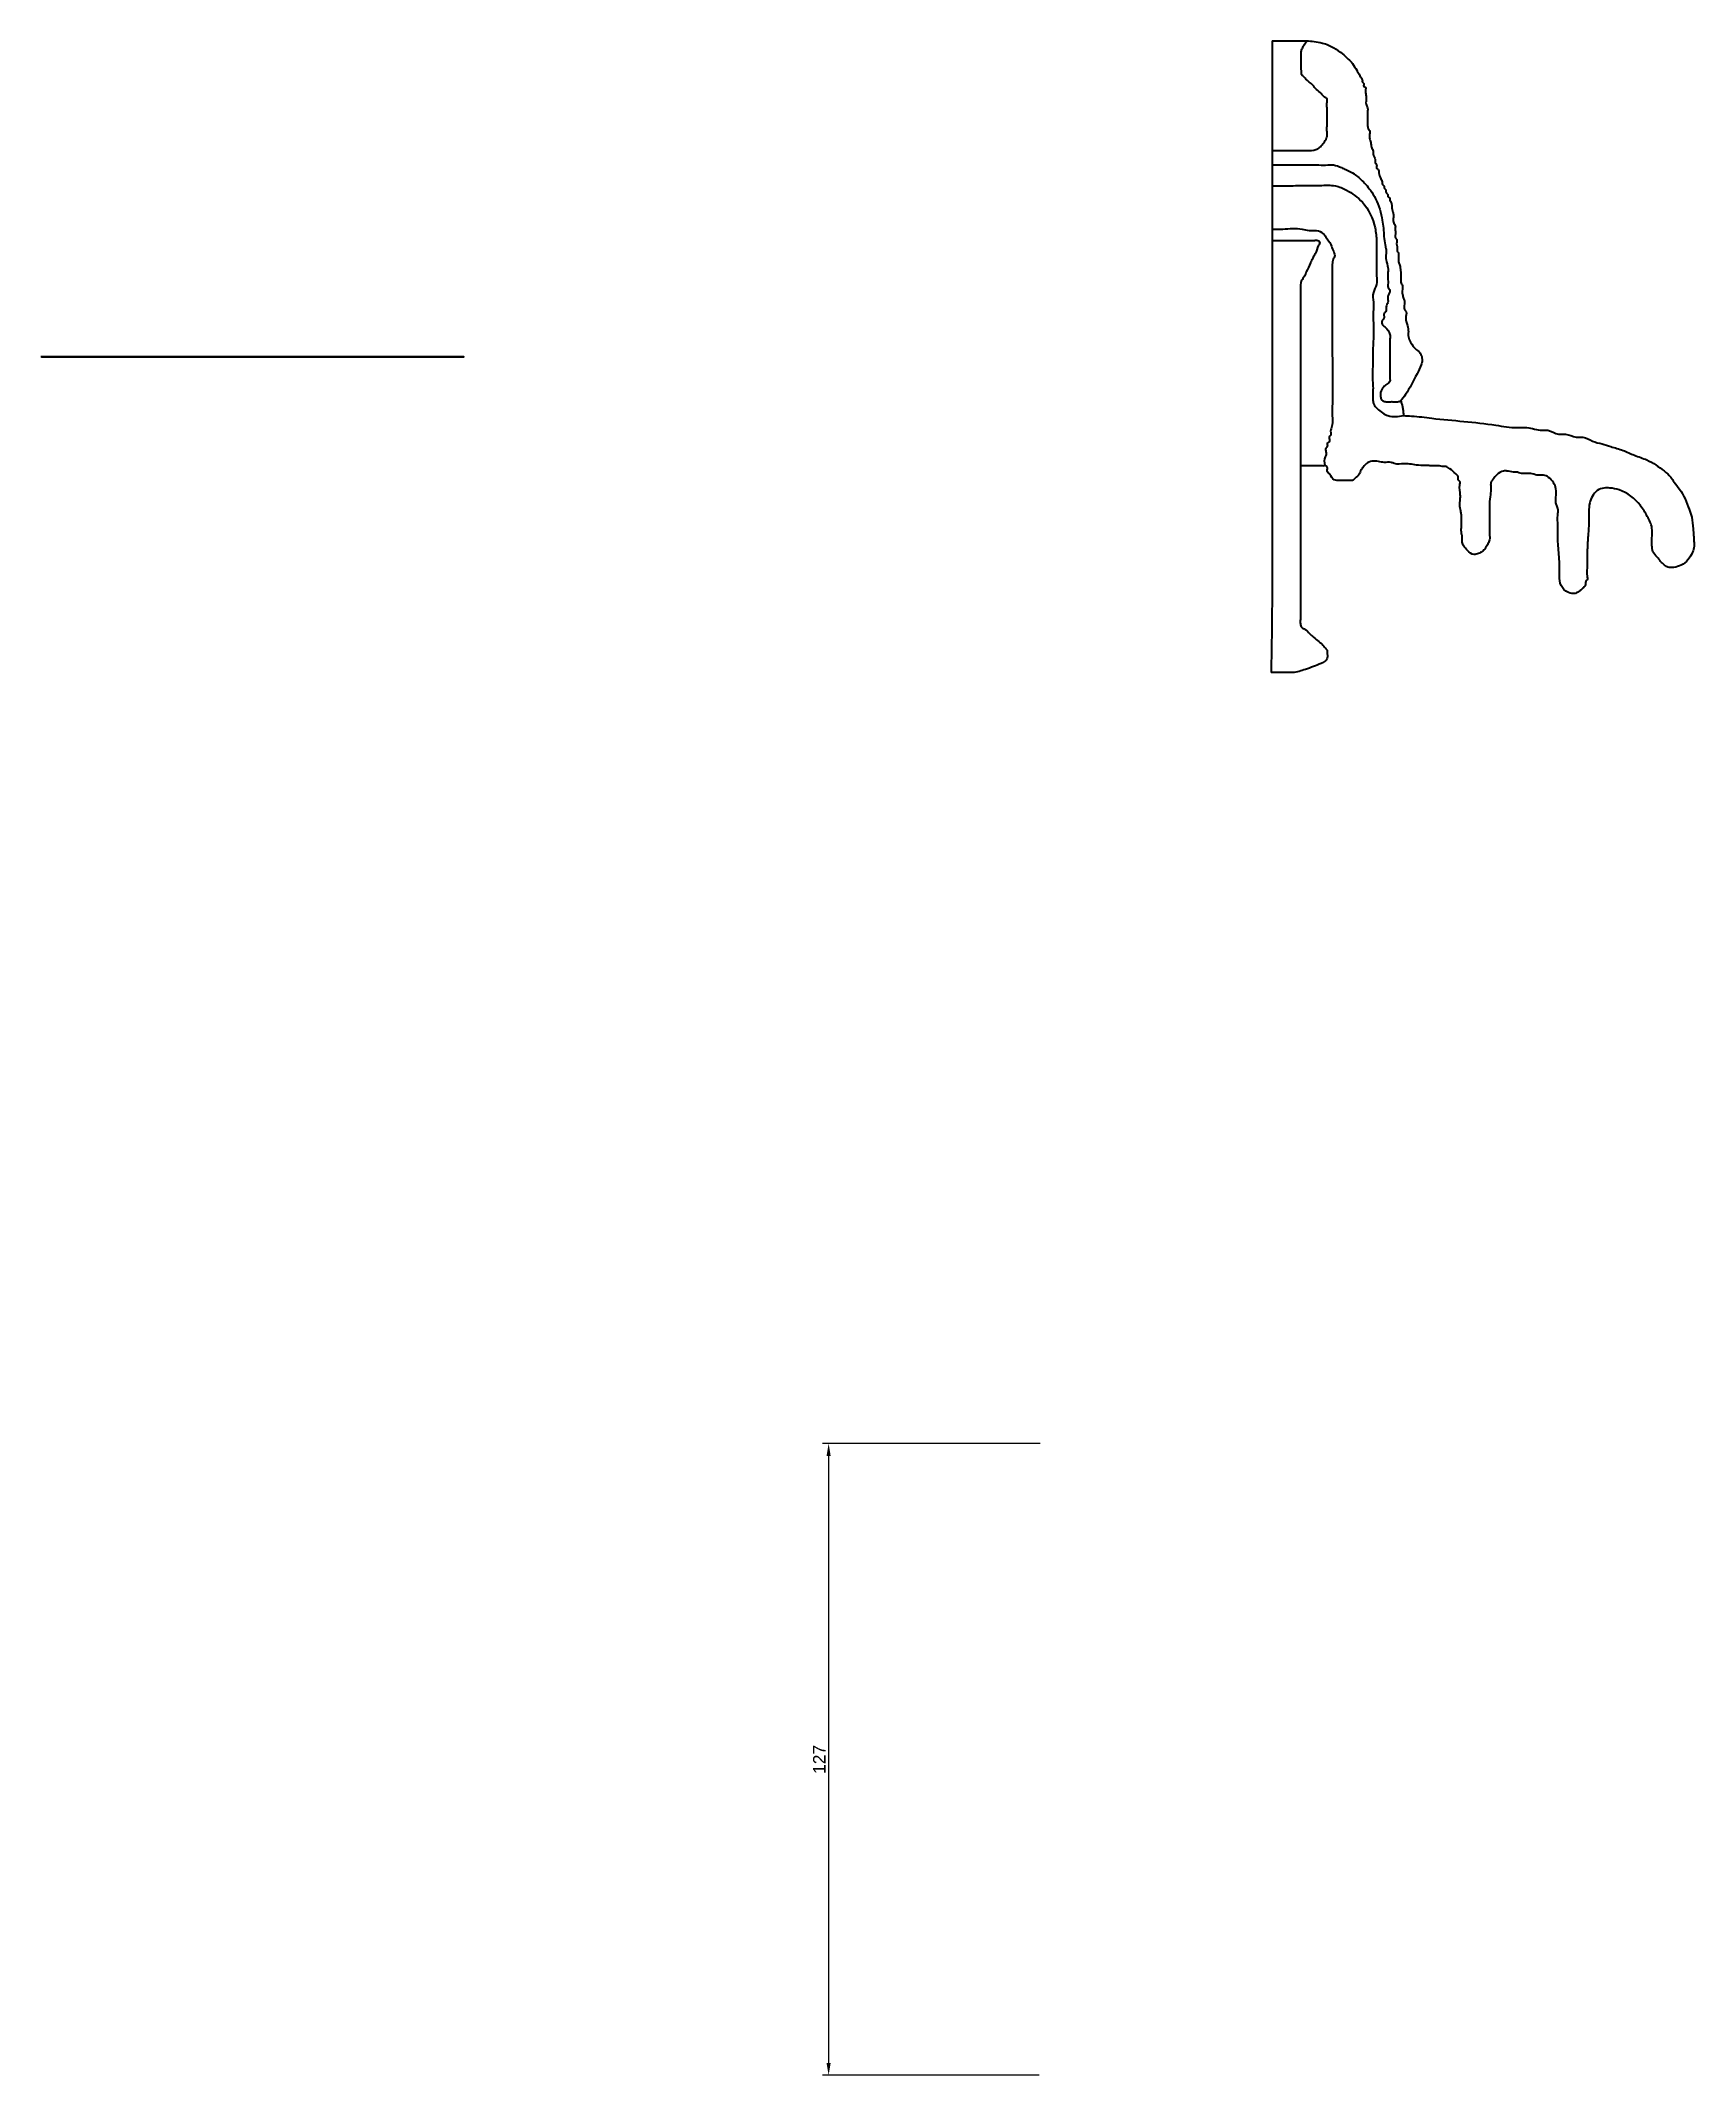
# Model space of a CAD drawing. Header units: millimetres. Extents: x 553 to 886, y 2216 to 2625.
import ezdxf

# ---------------------------------------------------------------- set-up
doc = ezdxf.new("R2010")
doc.units = ezdxf.units.MM
doc.styles.get("Standard").update_dxf_attribs({"font": 'arial.ttf'})
doc.dimstyles.new('ISO-25', dxfattribs={"dimtxt": 2.5, "dimasz": 2.5, "dimexe": 1.25, "dimexo": 0.625, "dimtad": 1, "dimtxsty": 'Standard', "dimcen": 2.5, "dimadec": 0, "dimazin": 0, "dimtfac": 1, "dimtmove": 0, "dimatfit": 3, "dimfxl": 1, "dimarcsym": 0})

# ---------------------------------------------------------------- blocks, each defined once
blk = doc.blocks.new('*D2')
at = {"color": 0, "lineweight": -2, "transparency": 16777216}
for p, q in [((753.98, 2343.29), (710.24, 2343.29)), ((711.49, 2340.79), (711.49, 2218.79)), ((753.79, 2216.29), (710.24, 2216.29))]:
    blk.add_line(p, q, dxfattribs=at)
at = {"color": 0, "lineweight": 40, "transparency": 16777216}
for points in [[(711.07, 2340.79), (711.9, 2340.79), (711.49, 2343.29)], [(711.07, 2218.79), (711.9, 2218.79), (711.49, 2216.29)]]:
    blk.add_solid(points, dxfattribs=at)
at = {"layer": 'Defpoints', "color": 0, "lineweight": 40, "transparency": 16777216}
for p in [(754.61, 2343.29), (711.49, 2216.29), (754.42, 2216.29)]:
    blk.add_point(p, dxfattribs=at)
at = {"color": 0, "lineweight": 40, "transparency": 16777216, "insert": (709.61, 2279.79), "char_height": 2.5, "attachment_point": 5, "rotation": 90}
blk.add_mtext('127', dxfattribs=at)

msp = doc.modelspace()

# ---------------------------------------------------------------- linework, layer by layer
at = {"color": 1, "lineweight": 40}
msp.add_line((800.637, 2625.271), (800.637, 2603.186), dxfattribs=at)
at = {"color": 2, "lineweight": 40}
for p, q in [((800.637, 2603.186), (800.637, 2600.287)), ((800.637, 2587.404), (800.637, 2585.135))]:
    msp.add_line(p, q, dxfattribs=at)
at = {"color": 6, "lineweight": 40}
msp.add_line((800.637, 2596.076), (800.637, 2587.404), dxfattribs=at)
at = {"color": 1, "lineweight": 40, "extrusion": (0, -1, 6.12323e-17)}
msp.add_line((553.29, 2561.753, 63.518), (553.29, 2561.753, 41.433), dxfattribs=at)
at = {"color": 2, "lineweight": 40, "extrusion": (0, -1, 6.12323e-17)}
for p, q in [((553.29, 2561.753, 41.433), (553.29, 2561.753, 38.534)), ((553.29, 2561.753, 25.651), (553.29, 2561.753, 23.382))]:
    msp.add_line(p, q, dxfattribs=at)
at = {"color": 6, "lineweight": 40, "extrusion": (0, -1, 6.12323e-17)}
msp.add_line((553.29, 2561.753, 34.322), (553.29, 2561.753, 25.651), dxfattribs=at)
at = {"color": 2, "extrusion": (0, -1, 6.12323e-17)}
msp.add_line((579.159, 2561.753, -8.901), (579.159, 2561.753, -8.901), dxfattribs=at)
at = {"color": 2}
msp.add_line((826.505, 2552.852), (826.505, 2552.852), dxfattribs=at)
at = {"color": 1, "lineweight": 40}
for points in [[(800.637, 2625.271), (803.007, 2625.271), (805.211, 2625.271), (806.706, 2625.271), (807.588, 2625.271)], [(800.637, 2603.186), (801.967, 2603.186), (803.641, 2603.186), (806.101, 2603.186), (808.142, 2603.186), (809.816, 2603.551), (810.502, 2604.12), (811.154, 2604.923), (811.673, 2606.009), (811.673, 2606.879), (811.673, 2608.133), (811.673, 2609.801), (811.673, 2611.738), (811.673, 2612.984), (811.673, 2613.557), (811.184, 2613.944), (810.493, 2614.635), (809.566, 2615.443), (808.807, 2616.336), (807.433, 2617.55), (806.828, 2618.176), (806.541, 2618.452), (806.541, 2618.717), (806.472, 2619.723), (806.472, 2620.596), (806.472, 2622.459), (806.472, 2623.029), (806.721, 2623.734), (807.097, 2624.434), (807.588, 2625.271)], [(807.588, 2625.271), (809.082, 2625.103), (810.736, 2624.801), (812.003, 2624.402), (813.037, 2623.816), (814.767, 2622.658), (815.944, 2621.555), (816.775, 2620.701), (817.64, 2619.35), (818.104, 2618.565), (818.481, 2617.851), (818.782, 2617.249), (818.782, 2616.923), (819.058, 2616.697), (819.058, 2616.083), (819.408, 2615.863), (819.408, 2615.371), (819.408, 2614.981), (819.512, 2614.132), (819.512, 2613.11), (819.512, 2612.493), (819.827, 2611.777), (819.827, 2611.137), (819.827, 2609.079), (819.827, 2608.248), (819.971, 2607.637), (820.226, 2607.241), (820.226, 2606.509), (820.226, 2605.682), (820.464, 2604.798), (820.631, 2603.893), (820.919, 2603.074), (820.919, 2602.501), (821.355, 2601.396), (821.355, 2600.784), (821.643, 2600.33), (821.643, 2599.662), (821.924, 2599.355), (822.107, 2598.734), (822.476, 2597.527), (822.698, 2597.089), (822.84, 2596.378), (823.106, 2596.065), (823.207, 2595.56), (823.5, 2595.316), (823.5, 2595.109), (823.625, 2594.654), (823.882, 2594.365), (823.882, 2593.969), (824.209, 2593.707), (824.316, 2593.23), (824.531, 2592.851), (824.653, 2592.484), (824.747, 2591.372), (824.888, 2590.82), (825.035, 2590.167), (825.035, 2588.78), (825.399, 2588.056), (825.399, 2587.688), (825.399, 2586.074), (825.399, 2585.763), (825.675, 2585.326), (825.675, 2584.74), (825.675, 2584.18), (825.803, 2583.67), (825.803, 2582.992), (826.07, 2582.405), (826.07, 2582.243), (826.07, 2581.352), (826.07, 2580.82), (826.296, 2580.082), (826.403, 2579.627), (826.499, 2578.557), (826.499, 2576.956), (826.499, 2576.706), (826.846, 2576.023), (826.846, 2575.654), (826.846, 2574.26), (827.067, 2573.47), (827.26, 2572.788), (827.26, 2571.231), (827.586, 2570.741), (827.586, 2570.186), (827.586, 2568.8), (827.832, 2568.025), (828.026, 2566.773), (828.026, 2565.73), (828.458, 2564.702), (829.665, 2563.127), (830.1, 2562.827), (830.639, 2561.959), (830.803, 2561.059), (830.597, 2560.083), (829.761, 2558.291), (827.443, 2554.128), (826.505, 2552.852)], [(800.637, 2585.135), (800.637, 2580.529), (800.637, 2566.566), (800.637, 2546.855), (800.637, 2530.575), (800.637, 2514.973), (800.445, 2498.271)], [(558.966, 2561.753, -21.905), (558.966, 2561.753, -27.273), (558.966, 2561.753, -30.156), (558.966, 2561.753, -33.828), (558.966, 2561.753, -42.633), (558.966, 2561.753, -49.71), (558.966, 2561.753, -51.306), (558.966, 2561.753, -52.847), (558.966, 2561.753, -53.685), (559.279, 2561.753, -54.432), (559.936, 2561.753, -54.818), (560.798, 2561.753, -55.633), (561.387, 2561.753, -56.154), (562.408, 2561.753, -57.06), (563.337, 2561.753, -57.808), (563.995, 2561.753, -58.601), (564.38, 2561.753, -59.145), (564.38, 2561.753, -59.394), (564.38, 2561.753, -60.572), (564.017, 2561.753, -61.138), (563.156, 2561.753, -61.66), (559.995, 2561.753, -62.863), (557.396, 2561.753, -63.482), (556.653, 2561.753, -63.482), (553.099, 2561.753, -63.482)], [(553.29, 2561.753, 23.382), (553.29, 2561.753, 18.776), (553.29, 2561.753, 4.812), (553.29, 2561.753, -14.898), (553.29, 2561.753, -31.178), (553.29, 2561.753, -46.781), (553.099, 2561.753, -63.482)], [(553.29, 2561.753, 63.518), (555.661, 2561.753, 63.518), (557.865, 2561.753, 63.518), (559.36, 2561.753, 63.518), (560.241, 2561.753, 63.518)], [(553.29, 2561.753, 41.433), (554.621, 2561.753, 41.433), (556.295, 2561.753, 41.433), (558.755, 2561.753, 41.433), (560.796, 2561.753, 41.433), (562.47, 2561.753, 41.798), (563.156, 2561.753, 42.367), (563.808, 2561.753, 43.169), (564.327, 2561.753, 44.256), (564.327, 2561.753, 45.126), (564.327, 2561.753, 46.38), (564.327, 2561.753, 48.048), (564.327, 2561.753, 49.985), (564.327, 2561.753, 51.231), (564.327, 2561.753, 51.804), (563.838, 2561.753, 52.191), (563.147, 2561.753, 52.882), (562.22, 2561.753, 53.69), (561.461, 2561.753, 54.583), (560.087, 2561.753, 55.797), (559.482, 2561.753, 56.423), (559.195, 2561.753, 56.698), (559.195, 2561.753, 56.964), (559.126, 2561.753, 57.969), (559.126, 2561.753, 58.843), (559.126, 2561.753, 60.706), (559.126, 2561.753, 61.276), (559.374, 2561.753, 61.981), (559.751, 2561.753, 62.681), (560.241, 2561.753, 63.518)], [(560.241, 2561.753, 63.518), (561.736, 2561.753, 63.35), (563.39, 2561.753, 63.048), (564.657, 2561.753, 62.648), (565.69, 2561.753, 62.063), (567.42, 2561.753, 60.905), (568.598, 2561.753, 59.802), (569.429, 2561.753, 58.947), (570.294, 2561.753, 57.597), (570.758, 2561.753, 56.812), (571.135, 2561.753, 56.098), (571.436, 2561.753, 55.496), (571.436, 2561.753, 55.17), (571.712, 2561.753, 54.944), (571.712, 2561.753, 54.329), (572.062, 2561.753, 54.11), (572.062, 2561.753, 53.618), (572.062, 2561.753, 53.228), (572.166, 2561.753, 52.379), (572.166, 2561.753, 51.357), (572.166, 2561.753, 50.739), (572.481, 2561.753, 50.023), (572.481, 2561.753, 49.384), (572.481, 2561.753, 47.326), (572.481, 2561.753, 46.495), (572.625, 2561.753, 45.884), (572.88, 2561.753, 45.488), (572.88, 2561.753, 44.755), (572.88, 2561.753, 43.929), (573.118, 2561.753, 43.045), (573.285, 2561.753, 42.14), (573.573, 2561.753, 41.321), (573.573, 2561.753, 40.748), (574.009, 2561.753, 39.642), (574.009, 2561.753, 39.031), (574.297, 2561.753, 38.577), (574.297, 2561.753, 37.909), (574.578, 2561.753, 37.602), (574.761, 2561.753, 36.98), (575.13, 2561.753, 35.774), (575.352, 2561.753, 35.336), (575.494, 2561.753, 34.625), (575.76, 2561.753, 34.311), (575.861, 2561.753, 33.807), (576.154, 2561.753, 33.562), (576.154, 2561.753, 33.355), (576.279, 2561.753, 32.901), (576.536, 2561.753, 32.612), (576.536, 2561.753, 32.216), (576.863, 2561.753, 31.953), (576.97, 2561.753, 31.477), (577.185, 2561.753, 31.098), (577.306, 2561.753, 30.731), (577.401, 2561.753, 29.619), (577.542, 2561.753, 29.067), (577.689, 2561.753, 28.414), (577.689, 2561.753, 27.027), (578.053, 2561.753, 26.303), (578.053, 2561.753, 25.935), (578.053, 2561.753, 24.321), (578.053, 2561.753, 24.01), (578.328, 2561.753, 23.573), (578.328, 2561.753, 22.987), (578.328, 2561.753, 22.427), (578.457, 2561.753, 21.917), (578.457, 2561.753, 21.239), (578.724, 2561.753, 20.652), (578.724, 2561.753, 20.49), (578.724, 2561.753, 19.598), (578.724, 2561.753, 19.067), (578.95, 2561.753, 18.328), (579.057, 2561.753, 17.874), (579.153, 2561.753, 16.804), (579.153, 2561.753, 15.203), (579.153, 2561.753, 14.952), (579.5, 2561.753, 14.27), (579.5, 2561.753, 13.9), (579.5, 2561.753, 12.507), (579.721, 2561.753, 11.717), (579.914, 2561.753, 11.035), (579.914, 2561.753, 9.478), (580.24, 2561.753, 8.988), (580.24, 2561.753, 8.432), (580.24, 2561.753, 7.047), (580.486, 2561.753, 6.272), (580.679, 2561.753, 5.02), (580.679, 2561.753, 3.977), (581.112, 2561.753, 2.949), (582.319, 2561.753, 1.374), (582.754, 2561.753, 1.074), (583.293, 2561.753, 0.206), (583.457, 2561.753, -0.694), (583.251, 2561.753, -1.67), (582.415, 2561.753, -3.462), (580.097, 2561.753, -7.625), (579.159, 2561.753, -8.901)], [(806.312, 2539.848), (806.312, 2534.48), (806.312, 2531.597), (806.312, 2527.925), (806.312, 2519.121), (806.312, 2512.043), (806.312, 2510.447), (806.312, 2508.907), (806.312, 2508.068), (806.625, 2507.321), (807.282, 2506.936), (808.144, 2506.12), (808.733, 2505.599), (809.754, 2504.693), (810.683, 2503.945), (811.341, 2503.152), (811.726, 2502.608), (811.726, 2502.359), (811.726, 2501.181), (811.363, 2500.615), (810.502, 2500.094), (807.342, 2498.89), (804.742, 2498.271), (803.999, 2498.271), (800.445, 2498.271)]]:
    msp.add_spline(points, degree=3, dxfattribs=at)
at = {"color": 3, "lineweight": 40}
for points in [[(800.637, 2600.287), (804.178, 2600.287), (810.018, 2600.287), (811.813, 2600.287), (812.987, 2600.287), (814.562, 2599.765), (815.433, 2599.368), (816.549, 2598.855), (817.613, 2598.125), (818.459, 2597.383), (820.391, 2595.217), (821.449, 2593.488), (822.784, 2589.179), (823.006, 2587.555), (823.343, 2584.241), (823.536, 2583.277), (823.536, 2582.455), (823.536, 2581.208), (823.921, 2579.658), (823.921, 2578.732), (823.921, 2576.062), (823.921, 2575.848), (824.297, 2575.056), (823.908, 2573.888), (823.908, 2572.635), (823.557, 2571.785), (823.557, 2571.004), (823.125, 2570.28), (823.125, 2569.467), (822.743, 2569.003), (822.743, 2568.321), (823.357, 2567.666), (824.327, 2566.235), (824.327, 2565.328), (824.327, 2563.084), (824.327, 2561.842), (824.327, 2559.841), (824.327, 2558.726), (824.327, 2557.273), (824.327, 2556.862), (823.685, 2556.223), (823.046, 2555.656), (822.444, 2554.573), (822.444, 2553.785), (822.536, 2553.153)], [(800.637, 2585.135), (801.817, 2585.135), (803.572, 2585.135), (804.032, 2585.135), (805.122, 2585.135), (806.199, 2585.135), (807.434, 2585.135), (808.039, 2585.135), (809.153, 2585.135), (809.807, 2585.135), (810.182, 2584.842), (809.964, 2584.153), (809.298, 2582.423), (808.79, 2581.54), (808.378, 2580.609), (807.508, 2578.806), (806.964, 2577.679), (806.497, 2576.901), (806.312, 2575.482), (806.312, 2569.666), (806.312, 2563.768), (806.312, 2557.799), (806.312, 2555.614), (806.312, 2545.676), (806.312, 2539.848)], [(553.29, 2561.753, 38.534), (556.832, 2561.753, 38.534), (562.672, 2561.753, 38.534), (564.466, 2561.753, 38.534), (565.641, 2561.753, 38.534), (567.216, 2561.753, 38.012), (568.087, 2561.753, 37.615), (569.202, 2561.753, 37.102), (570.266, 2561.753, 36.372), (571.112, 2561.753, 35.629), (573.044, 2561.753, 33.464), (574.103, 2561.753, 31.735), (575.438, 2561.753, 27.426), (575.659, 2561.753, 25.802), (575.997, 2561.753, 22.488), (576.19, 2561.753, 21.524), (576.19, 2561.753, 20.701), (576.19, 2561.753, 19.455), (576.575, 2561.753, 17.905), (576.575, 2561.753, 16.979), (576.575, 2561.753, 14.309), (576.575, 2561.753, 14.095), (576.951, 2561.753, 13.303), (576.562, 2561.753, 12.135), (576.562, 2561.753, 10.881), (576.211, 2561.753, 10.032), (576.211, 2561.753, 9.25), (575.779, 2561.753, 8.527), (575.779, 2561.753, 7.714), (575.397, 2561.753, 7.25), (575.397, 2561.753, 6.567), (576.011, 2561.753, 5.912), (576.981, 2561.753, 4.482), (576.981, 2561.753, 3.575), (576.981, 2561.753, 1.331), (576.981, 2561.753, 0.089), (576.981, 2561.753, -1.912), (576.981, 2561.753, -3.027), (576.981, 2561.753, -4.48), (576.981, 2561.753, -4.892), (576.339, 2561.753, -5.53), (575.7, 2561.753, -6.097), (575.098, 2561.753, -7.18), (575.098, 2561.753, -7.969), (575.19, 2561.753, -8.6)], [(553.29, 2561.753, 23.382), (554.471, 2561.753, 23.382), (556.226, 2561.753, 23.382), (556.686, 2561.753, 23.382), (557.776, 2561.753, 23.382), (558.853, 2561.753, 23.382), (560.088, 2561.753, 23.382), (560.693, 2561.753, 23.382), (561.807, 2561.753, 23.382), (562.46, 2561.753, 23.382), (562.836, 2561.753, 23.089), (562.618, 2561.753, 22.4), (561.952, 2561.753, 20.67), (561.444, 2561.753, 19.787), (561.032, 2561.753, 18.856), (560.162, 2561.753, 17.053), (559.617, 2561.753, 15.926), (559.151, 2561.753, 15.148), (558.966, 2561.753, 13.729), (558.966, 2561.753, 7.913), (558.966, 2561.753, 2.015), (558.966, 2561.753, -3.954), (558.966, 2561.753, -6.139), (558.966, 2561.753, -16.077), (558.966, 2561.753, -21.905)], [(575.19, 2561.753, -8.6), (575.556, 2561.753, -8.885), (576.197, 2561.753, -9.049), (576.897, 2561.753, -9.049), (577.82, 2561.753, -9.049), (578.498, 2561.753, -9.049), (579.159, 2561.753, -8.901)], [(822.536, 2553.153), (822.902, 2552.868), (823.543, 2552.704), (824.243, 2552.704), (825.166, 2552.704), (825.844, 2552.704), (826.505, 2552.852)]]:
    msp.add_spline(points, degree=3, dxfattribs=at)
at = {"color": 2, "lineweight": 40}
for points in [[(800.637, 2600.287), (800.637, 2596.076)], [(553.29, 2561.753, 38.534), (553.29, 2561.753, 34.322)], [(579.159, 2561.753, -8.901), (579.262, 2561.753, -9.197), (579.377, 2561.753, -9.561), (579.505, 2561.753, -10.21), (579.644, 2561.753, -11.036), (579.673, 2561.753, -11.51), (579.691, 2561.753, -11.785), (579.712, 2561.753, -11.855)], [(826.505, 2552.852), (826.608, 2552.556), (826.723, 2552.193), (826.851, 2551.543), (826.99, 2550.717), (827.02, 2550.244), (827.037, 2549.968), (827.058, 2549.899)]]:
    msp.add_spline(points, degree=3, dxfattribs=at)
at = {"color": 5, "lineweight": 40}
for points in [[(800.637, 2596.076), (803.458, 2596.076), (807.262, 2596.179), (810.254, 2596.179), (813.368, 2596.076), (815.583, 2595.233), (818.778, 2592.813), (821.32, 2587.651), (821.644, 2584.944), (821.644, 2583.256), (821.644, 2580.118), (821.644, 2577.992), (821.644, 2576.259), (820.984, 2574.643), (820.984, 2572.704), (820.984, 2571.391), (820.984, 2565.407), (820.89, 2562.746), (820.846, 2559.317), (820.822, 2557.339), (820.913, 2555.807), (820.913, 2555.104), (820.895, 2554.538), (820.896, 2553.689), (820.911, 2552.94), (821.06, 2552.188), (821.767, 2551.325), (822.828, 2550.434), (823.919, 2549.899), (827.058, 2549.899)], [(800.637, 2587.404), (802.793, 2587.404), (806.678, 2587.404), (808.052, 2587.138), (809.187, 2587.138), (810.63, 2586.708), (811.455, 2585.781), (812.418, 2584.287), (812.899, 2583.085), (813.216, 2582.097), (812.917, 2581.343), (812.727, 2580.289), (812.727, 2577.941), (812.727, 2576.862), (812.727, 2569.82), (812.727, 2563.539), (812.727, 2551.678), (812.727, 2549.866), (812.727, 2548.072), (812.551, 2547.529), (812.406, 2546.485), (812.406, 2545.958), (812.114, 2545.554), (812.114, 2544.666), (811.73, 2544.36), (811.73, 2543.767), (811.442, 2543.335), (811.442, 2542.634), (811.442, 2541.892), (811.284, 2541.609), (811.236, 2539.935)], [(553.29, 2561.753, 34.322), (556.111, 2561.753, 34.322), (559.916, 2561.753, 34.425), (562.907, 2561.753, 34.425), (566.022, 2561.753, 34.322), (568.237, 2561.753, 33.48), (571.432, 2561.753, 31.06), (573.974, 2561.753, 25.898), (574.298, 2561.753, 23.191), (574.298, 2561.753, 21.503), (574.298, 2561.753, 18.365), (574.298, 2561.753, 16.238), (574.298, 2561.753, 14.505), (573.638, 2561.753, 12.89), (573.638, 2561.753, 10.951), (573.638, 2561.753, 9.638), (573.638, 2561.753, 3.654), (573.544, 2561.753, 0.993), (573.5, 2561.753, -2.437), (573.476, 2561.753, -4.414), (573.567, 2561.753, -5.946), (573.567, 2561.753, -6.649), (573.549, 2561.753, -7.215), (573.55, 2561.753, -8.065), (573.565, 2561.753, -8.813), (573.714, 2561.753, -9.565), (574.421, 2561.753, -10.428), (575.481, 2561.753, -11.32), (576.573, 2561.753, -11.855), (579.712, 2561.753, -11.855)], [(553.29, 2561.753, 25.651), (555.447, 2561.753, 25.651), (559.331, 2561.753, 25.651), (560.706, 2561.753, 25.384), (561.841, 2561.753, 25.384), (563.284, 2561.753, 24.955), (564.109, 2561.753, 24.028), (565.072, 2561.753, 22.534), (565.553, 2561.753, 21.332), (565.87, 2561.753, 20.344), (565.571, 2561.753, 19.589), (565.38, 2561.753, 18.536), (565.38, 2561.753, 16.187), (565.38, 2561.753, 15.109), (565.38, 2561.753, 8.067), (565.38, 2561.753, 1.786), (565.38, 2561.753, -10.075), (565.38, 2561.753, -11.887), (565.38, 2561.753, -13.682), (565.205, 2561.753, -14.225), (565.06, 2561.753, -15.268), (565.06, 2561.753, -15.795), (564.768, 2561.753, -16.199), (564.768, 2561.753, -17.087), (564.384, 2561.753, -17.393), (564.384, 2561.753, -17.987), (564.096, 2561.753, -18.418), (564.096, 2561.753, -19.12), (564.096, 2561.753, -19.861), (563.937, 2561.753, -20.144), (563.89, 2561.753, -21.819)]]:
    msp.add_spline(points, degree=3, dxfattribs=at)
at = {"color": 6, "lineweight": 40}
for points in [[(558.966, 2561.753, -21.905), (559.484, 2561.753, -21.905), (560.295, 2561.753, -21.905), (561.472, 2561.753, -21.905), (562.002, 2561.753, -21.905), (562.519, 2561.753, -21.905), (563.157, 2561.753, -21.905), (563.418, 2561.753, -21.905), (563.605, 2561.753, -21.905), (563.89, 2561.753, -21.819)], [(806.312, 2539.848), (806.83, 2539.848), (807.641, 2539.848), (808.818, 2539.848), (809.348, 2539.848), (809.865, 2539.848), (810.503, 2539.848), (810.765, 2539.848), (810.951, 2539.848), (811.236, 2539.935)]]:
    msp.add_spline(points, degree=3, dxfattribs=at)
at = {"color": 4, "lineweight": 40}
for points in [[(579.712, 2561.753, -11.855), (581.339, 2561.753, -11.924), (585.377, 2561.753, -12.367), (598.256, 2561.753, -13.763), (602.556, 2561.753, -14.256), (604.495, 2561.753, -14.256), (607.562, 2561.753, -14.784), (608.725, 2561.753, -14.784), (610.875, 2561.753, -15.559), (612.285, 2561.753, -15.559), (614.435, 2561.753, -16.193), (615.775, 2561.753, -16.193), (617.713, 2561.753, -16.968), (619.63, 2561.753, -17.538), (621.347, 2561.753, -18.064), (623.84, 2561.753, -18.839), (626.104, 2561.753, -19.8), (628.64, 2561.753, -20.758), (632.103, 2561.753, -22.971), (633.432, 2561.753, -24.211), (634.094, 2561.753, -25.196), (635.204, 2561.753, -26.645), (637.13, 2561.753, -30.68), (637.629, 2561.753, -32.261), (637.898, 2561.753, -34.586), (638.025, 2561.753, -35.888), (638.079, 2561.753, -37.124), (638.129, 2561.753, -38.149), (637.785, 2561.753, -39.319), (636.889, 2561.753, -40.857), (635.511, 2561.753, -41.913), (634.063, 2561.753, -42.349), (633.076, 2561.753, -42.349), (632.157, 2561.753, -41.89), (630.687, 2561.753, -40.306), (629.843, 2561.753, -39.204), (629.653, 2561.753, -37.942), (629.653, 2561.753, -36.473), (629.653, 2561.753, -34.407), (628.711, 2561.753, -32.112), (627.31, 2561.753, -29.886), (623.022, 2561.753, -26.795), (621.181, 2561.753, -26.399), (619.992, 2561.753, -26.399), (618.663, 2561.753, -26.911), (617.684, 2561.753, -28.052), (617.125, 2561.753, -29.403), (616.965, 2561.753, -31.128), (616.965, 2561.753, -33.482), (616.822, 2561.753, -35.633), (616.738, 2561.753, -37.02), (616.623, 2561.753, -39.911), (616.623, 2561.753, -41.85), (616.623, 2561.753, -44.175), (616.623, 2561.753, -44.828), (616.336, 2561.753, -45.178), (616.248, 2561.753, -45.965), (615.722, 2561.753, -46.563), (615.191, 2561.753, -47.021), (614.248, 2561.753, -47.58), (613.509, 2561.753, -47.58), (612.312, 2561.753, -47.104), (611.212, 2561.753, -45.538), (611.066, 2561.753, -43.574), (610.943, 2561.753, -39.762), (610.706, 2561.753, -36.325), (610.706, 2561.753, -33.918), (610.706, 2561.753, -31.857), (610.706, 2561.753, -30.5), (610.426, 2561.753, -29.76), (610.343, 2561.753, -28.226), (610.343, 2561.753, -26.575), (608.879, 2561.753, -24.272), (607.827, 2561.753, -23.805), (606.525, 2561.753, -23.805), (605.272, 2561.753, -23.471), (604.688, 2561.753, -23.471), (603.435, 2561.753, -23.471), (602.383, 2561.753, -23.187), (601.782, 2561.753, -23.187), (600.497, 2561.753, -22.988), (599.814, 2561.753, -22.988), (598.448, 2561.753, -23.756), (597.761, 2561.753, -24.555), (597.224, 2561.753, -25.604), (597.224, 2561.753, -25.87), (597.281, 2561.753, -26.665), (597.097, 2561.753, -28.161), (596.994, 2561.753, -30), (596.994, 2561.753, -34.455), (596.994, 2561.753, -35.658), (596.994, 2561.753, -36.797), (596.672, 2561.753, -37.589), (596.192, 2561.753, -38.454), (595.492, 2561.753, -39.188), (594.791, 2561.753, -39.554), (593.879, 2561.753, -39.754), (592.539, 2561.753, -38.943), (591.807, 2561.753, -38.055), (591.484, 2561.753, -37.269), (591.484, 2561.753, -36.273), (591.343, 2561.753, -35.259), (591.343, 2561.753, -34.015), (591.343, 2561.753, -33.016), (591.343, 2561.753, -31.746), (591.214, 2561.753, -31.041), (591.007, 2561.753, -29.806), (591.099, 2561.753, -28.694), (591.121, 2561.753, -27.768), (591.018, 2561.753, -25.812), (591.018, 2561.753, -25.096), (590.683, 2561.753, -24.681), (590.683, 2561.753, -24.109), (590.227, 2561.753, -23.53), (589.018, 2561.753, -22.523), (588.228, 2561.753, -22.08), (587.682, 2561.753, -22.08), (587.234, 2561.753, -21.989), (586.694, 2561.753, -21.939), (585.2, 2561.753, -21.939), (584.385, 2561.753, -21.845), (583.999, 2561.753, -21.845), (582.313, 2561.753, -21.786), (580.951, 2561.753, -21.572), (579.819, 2561.753, -21.528), (577.852, 2561.753, -21.485), (577.2, 2561.753, -21.26), (575.787, 2561.753, -21.26), (575.283, 2561.753, -21.186), (572.761, 2561.753, -21.186), (572.146, 2561.753, -21.573), (571.515, 2561.753, -22.309), (571.178, 2561.753, -22.729), (570.818, 2561.753, -23.621), (569.96, 2561.753, -24.425), (569.469, 2561.753, -24.876), (568.961, 2561.753, -24.876), (568.26, 2561.753, -24.876), (566.29, 2561.753, -24.876), (565.745, 2561.753, -24.739), (564.893, 2561.753, -23.669), (564.373, 2561.753, -22.966), (564.373, 2561.753, -22.19), (563.89, 2561.753, -21.819)], [(827.058, 2549.899), (828.685, 2549.83), (832.723, 2549.386), (845.602, 2547.99), (849.902, 2547.497), (851.841, 2547.497), (854.908, 2546.969), (856.071, 2546.969), (858.221, 2546.194), (859.631, 2546.194), (861.781, 2545.56), (863.121, 2545.56), (865.059, 2544.785), (866.976, 2544.215), (868.693, 2543.69), (871.186, 2542.915), (873.45, 2541.953), (875.986, 2540.995), (879.449, 2538.782), (880.778, 2537.542), (881.44, 2536.557), (882.55, 2535.108), (884.476, 2531.073), (884.975, 2529.492), (885.244, 2527.167), (885.372, 2525.865), (885.426, 2524.629), (885.475, 2523.605), (885.131, 2522.434), (884.235, 2520.896), (882.857, 2519.84), (881.41, 2519.404), (880.422, 2519.404), (879.503, 2519.863), (878.033, 2521.447), (877.189, 2522.549), (876.999, 2523.811), (876.999, 2525.28), (876.999, 2527.346), (876.057, 2529.641), (874.656, 2531.867), (870.368, 2534.959), (868.527, 2535.355), (867.338, 2535.355), (866.009, 2534.842), (865.031, 2533.701), (864.471, 2532.35), (864.311, 2530.625), (864.311, 2528.271), (864.169, 2526.12), (864.084, 2524.733), (863.969, 2521.843), (863.969, 2519.903), (863.969, 2517.578), (863.969, 2516.925), (863.682, 2516.575), (863.595, 2515.788), (863.068, 2515.19), (862.537, 2514.732), (861.595, 2514.173), (860.855, 2514.173), (859.658, 2514.65), (858.558, 2516.215), (858.412, 2518.179), (858.29, 2521.991), (858.053, 2525.428), (858.053, 2527.835), (858.053, 2529.896), (858.053, 2531.253), (857.772, 2531.993), (857.689, 2533.527), (857.689, 2535.178), (856.225, 2537.481), (855.173, 2537.948), (853.871, 2537.948), (852.618, 2538.282), (852.034, 2538.282), (850.781, 2538.282), (849.729, 2538.566), (849.128, 2538.566), (847.843, 2538.765), (847.16, 2538.765), (845.794, 2537.997), (845.107, 2537.199), (844.57, 2536.15), (844.57, 2535.883), (844.627, 2535.088), (844.443, 2533.592), (844.34, 2531.753), (844.34, 2527.298), (844.34, 2526.096), (844.34, 2524.957), (844.018, 2524.164), (843.538, 2523.299), (842.838, 2522.566), (842.137, 2522.199), (841.225, 2521.999), (839.885, 2522.81), (839.153, 2523.698), (838.83, 2524.484), (838.83, 2525.48), (838.689, 2526.494), (838.689, 2527.738), (838.689, 2528.737), (838.689, 2530.007), (838.56, 2530.712), (838.353, 2531.947), (838.445, 2533.059), (838.467, 2533.986), (838.364, 2535.941), (838.364, 2536.657), (838.029, 2537.072), (838.029, 2537.644), (837.573, 2538.223), (836.364, 2539.23), (835.574, 2539.673), (835.028, 2539.673), (834.58, 2539.764), (834.04, 2539.814), (832.546, 2539.814), (831.731, 2539.908), (831.345, 2539.908), (829.659, 2539.967), (828.297, 2540.181), (827.165, 2540.225), (825.198, 2540.269), (824.546, 2540.493), (823.133, 2540.493), (822.629, 2540.567), (820.107, 2540.567), (819.492, 2540.18), (818.861, 2539.444), (818.524, 2539.024), (818.164, 2538.133), (817.306, 2537.328), (816.815, 2536.877), (816.307, 2536.877), (815.606, 2536.877), (813.636, 2536.877), (813.092, 2537.014), (812.24, 2538.084), (811.719, 2538.787), (811.719, 2539.563), (811.236, 2539.935)]]:
    msp.add_spline(points, degree=3, dxfattribs=at)

# ---------------------------------------------------------------- dimensions: what is measured, and where the dimension line sits
at = {"color": 2, "lineweight": 40}
dim = msp.add_linear_dim(base=(711.488, 2216.291), p1=(754.608, 2343.291), p2=(754.417, 2216.291), angle=90, dimstyle='ISO-25', dxfattribs=at)
dim.commit()
dim.dimension.update_dxf_attribs({"geometry": '*D2', "text_midpoint": (709.608, 2279.791)})

doc.saveas('drawing.dxf')
